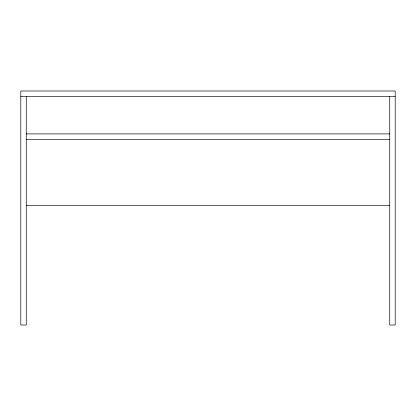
<?xml version="1.0" encoding="UTF-8"?>
<svg xmlns="http://www.w3.org/2000/svg" width="416" height="416" viewBox="0 0 416 416"><rect width="100%" height="100%" fill="white"/><g stroke="black" fill="none" stroke-linecap="round" stroke-linejoin="round"><path stroke-width="0.62" d="M20.8 96.46L395.2 96.46M26.26 133.9L389.74 133.9M26.26 139.36L389.74 139.36M26.26 205.66L389.74 205.66M389.74 96.46L389.74 325L395.2 325L395.2 91L20.8 91L20.8 325L26.26 325L26.26 96.46"/></g></svg>
